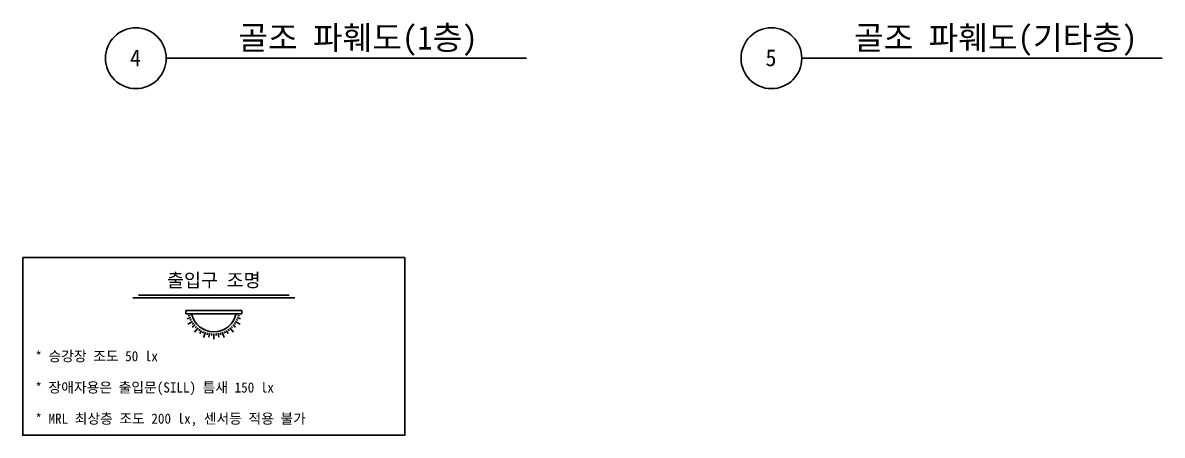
# Model space of a CAD drawing. Extents: x -9109 to 174251, y 57759 to 115528.
# Drawn here: x 41676 to 51795, y 80978 to 84636 of the extents above; entities that cross this region are included whole.
import ezdxf
from ezdxf.enums import TextEntityAlignment as Align

# ---------------------------------------------------------------- set-up
doc = ezdxf.new("R2010")
doc.units = 0
doc.header["$LTSCALE"] = 600
doc.header["$MEASUREMENT"] = 0
doc.layers.add('1', color=3, linetype='CONTINUOUS')
for name, color, linetype, lineweight in [('A-XXXX-SYMB', 7, 'CONTINUOUS', 25), ('A-XXXX-TABL', 7, 'CONTINUOUS', 25), ('A-XXXX-TXT1', 3, 'CONTINUOUS', 25), ('A-XXXX-TXT2', 3, 'CONTINUOUS', 25)]:
    doc.layers.add(name, color=color, linetype=linetype, lineweight=lineweight)
doc.styles.add('돋움', font='')
doc.styles.add('돋움체', font='')
doc.styles.get('돋움').set_extended_font_data('DotumChe')
doc.styles.get('돋움체').set_extended_font_data('DotumChe')

msp = doc.modelspace()

# ---------------------------------------------------------------- linework, layer by layer
at = {"layer": '1'}
for p, q in [((42653.5, 82195), (44091.9, 82195)), ((42703.5, 82220), (44041.9, 82220)), ((43123.9, 82084.3), (43621.6, 82084.3)), ((43123.9, 82054.7), (43123.9, 82084.3)), ((43621.6, 82084.3), (43621.6, 82054.7)), ((43621.6, 82054.7), (43123.9, 82054.7)), ((43136.9, 82010.3), (43168.2, 82021.7)), ((43141, 81962.2), (43184.3, 81987.2)), ((43146.4, 82035.6), (43162.5, 82039.9)), ((43160.4, 81997), (43175.5, 82004.1)), ((43180.9, 81961.5), (43194.6, 81971.1)), ((43566.3, 81961.5), (43552.6, 81971.1)), ((43606.2, 81962.2), (43562.9, 81987.2)), ((43586.8, 81997), (43571.7, 82004.1)), ((43610.3, 82010.3), (43579, 82021.7)), ((43600.8, 82035.6), (43584.7, 82039.9)), ((43180.7, 81934.5), (43206.2, 81956)), ((43201, 81890.7), (43233.1, 81929)), ((43207.3, 81930.1), (43219.1, 81941.9)), ((43238.7, 81903.8), (43248.3, 81917.4)), ((43247.7, 81878.3), (43264.3, 81907.2)), ((43274.2, 81883.3), (43281.2, 81898.4)), ((43281.8, 81844.1), (43298.9, 81891.1)), ((43312.7, 81869.2), (43317, 81885.3)), ((43329.9, 81848.4), (43335.7, 81881.2)), ((43353.1, 81862.1), (43354.6, 81878.7)), ((43373.6, 81827.9), (43373.6, 81877.9)), ((43373.6, 81827.9), (43373.6, 81877.9)), ((43394.1, 81862.1), (43392.7, 81878.7)), ((43417.3, 81848.4), (43411.6, 81881.2)), ((43434.5, 81869.2), (43430.2, 81885.3)), ((43465.5, 81844.1), (43448.4, 81891.1)), ((43473, 81883.3), (43466, 81898.4)), ((43499.5, 81878.3), (43482.9, 81907.2)), ((43508.5, 81903.8), (43499, 81917.4)), ((43546.2, 81890.7), (43514.1, 81929)), ((43539.9, 81930.1), (43528.1, 81941.9)), ((43566.6, 81934.5), (43541, 81956))]:
    msp.add_line(p, q, dxfattribs=at)
msp.add_arc((43373.6, 82096.4), 201.9, 191.93199, 348.06801, dxfattribs=at)
at = {"layer": 'A-XXXX-SYMB'}
for p, q in [((42950.5, 84321.5), (46151.2, 84321.5)), ((48594.7, 84321.5), (51795.4, 84321.5))]:
    msp.add_line(p, q, dxfattribs=at)
for centre in [(42680.5, 84321.5), (48324.7, 84321.5)]:
    msp.add_circle(centre, 270, dxfattribs=at)
at = {"layer": 'A-XXXX-TABL'}
msp.add_lwpolyline([(41676.4, 82552.3), (45069.1, 82552.3), (45069.1, 80977.6), (41676.4, 80977.6)], close=True, dxfattribs=at)

# ---------------------------------------------------------------- texts
at = {"layer": 'A-XXXX-TXT1', "style": '돋움체'}
for s, p in [('골조 파훼도(1층)', (45715, 84335.1)), ('골조 파훼도(기타층)', (51574, 84335.1))]:
    msp.add_text(s, height=210, dxfattribs=at).set_placement(p, align=Align.BOTTOM_RIGHT)
for s, p in [('4', (42677, 84324.7)), ('5', (48321.2, 84324.7))]:
    msp.add_text(s, height=150, dxfattribs=at).set_placement(p, align=Align.MIDDLE)
at = {"layer": 'A-XXXX-TXT2', "style": '돋움'}
msp.add_text('출입구 조명', height=120, dxfattribs=at).set_placement((43372.7, 82292.5), align=Align.CENTER)
for s, p in [('* 승강장 조도 50 lx', (41788.3, 81633.4)), ('* 장애자용은 출입문(SILL) 틈새 150 lx', (41788.3, 81356)), ('* MRL 최상층 조도 200 lx, 센서등 적용 불가', (41788.3, 81079.6))]:
    msp.add_text(s, height=90, dxfattribs=at).set_placement(p)

doc.saveas('drawing.dxf')
